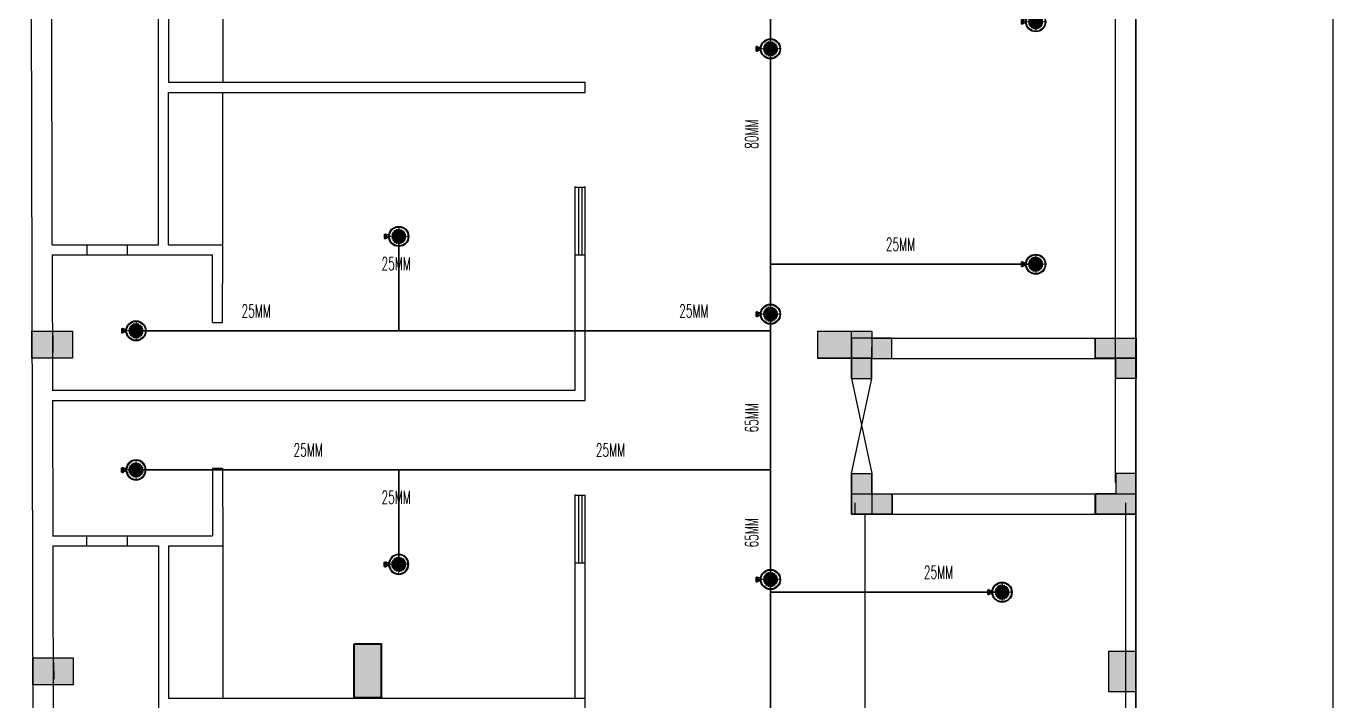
# Model space of a CAD drawing. Header units: inches. Extents: x 1162 to 4924, y 863 to 3182.
# Drawn here: x 3627 to 4206, y 1722 to 2021 of the extents above; entities that cross this region are included whole.
import ezdxf

# ---------------------------------------------------------------- set-up
doc = ezdxf.new("R2010")
doc.units = ezdxf.units.IN
doc.header["$MEASUREMENT"] = 0
doc.linetypes.add('CENTER', pattern=[2, 1.25, -0.25, 0.25, -0.25])
for name, color, linetype in [('6', 7, 'Continuous'), ('DIM', 5, 'Continuous'), ('FATTN', 241, 'Continuous'), ('FITTING-FF-VISION', 1, 'Continuous'), ('SPR-3', 2, 'Continuous')]:
    doc.layers.add(name, color=color, linetype=linetype)
doc.layers.add('FIRE PIPE 100 MM', color=10, linetype='Continuous', lineweight=30)
doc.styles.add('TXT2', font='romans.shx', dxfattribs={"width": 0.75, "height": 200})

# ---------------------------------------------------------------- blocks, each defined once
blk = doc.blocks.new('GR')
at = {"lineweight": -2, "ltscale": 0.5}
h = blk.add_hatch(color=6, dxfattribs=at)
h.dxf.hatch_style = 1
h.paths.add_polyline_path([(-1050867.19, -333559.29), (-1050849.19, -333559.29), (-1050849.19, -333571.29), (-1050867.19, -333571.29)])
h = blk.add_hatch(color=6, dxfattribs=at)
h.dxf.hatch_style = 1
h.paths.add_polyline_path([(-1050494.78, -333571.29), (-1050494.78, -333559.29), (-1050518.78, -333559.29), (-1050518.78, -333571.29)])
h = blk.add_hatch(color=256, dxfattribs=at)
h.dxf.hatch_style = 1
h.paths.add_polyline_path([(-1050494.78, -333562.29), (-1050503.78, -333562.29), (-1050503.78, -333580.29), (-1050494.78, -333580.29)])
h = blk.add_hatch(color=256, dxfattribs=at)
h.dxf.hatch_style = 1
h.paths.add_polyline_path([(-1050395.77, -333562.29), (-1050395.77, -333571.29), (-1050377.77, -333571.29), (-1050377.77, -333562.29)])
h = blk.add_hatch(color=256, dxfattribs=at)
h.dxf.hatch_style = 1
h.paths.add_polyline_path([(-1050386.77, -333580.29), (-1050377.77, -333580.29), (-1050377.77, -333562.29), (-1050386.77, -333562.29)])
h = blk.add_hatch(color=256, dxfattribs=at)
h.dxf.hatch_style = 1
h.paths.add_polyline_path([(-1050494.77, -333622.29), (-1050503.77, -333622.29), (-1050503.77, -333640.29), (-1050494.77, -333640.29)])
h = blk.add_hatch(color=256, dxfattribs=at)
h.dxf.hatch_style = 1
h.paths.add_polyline_path([(-1050377.77, -333622.29), (-1050386.77, -333622.29), (-1050386.77, -333640.29), (-1050377.77, -333640.29)])
h = blk.add_hatch(color=256, dxfattribs=at)
h.dxf.hatch_style = 1
h.paths.add_polyline_path([(-1050485.77, -333640.29), (-1050485.77, -333631.29), (-1050503.77, -333631.29), (-1050503.77, -333640.29)])
h = blk.add_hatch(color=256, dxfattribs=at)
h.dxf.hatch_style = 1
h.paths.add_polyline_path([(-1050377.77, -333640.29), (-1050377.77, -333631.29), (-1050395.77, -333631.29), (-1050395.77, -333640.29)])
h = blk.add_hatch(color=6, dxfattribs=at)
h.dxf.hatch_style = 1
h.paths.add_polyline_path([(-1050724.2, -333721.67), (-1050712.2, -333721.67), (-1050712.2, -333697.67), (-1050724.2, -333697.67)])
h = blk.add_hatch(color=6, dxfattribs=at)
h.dxf.hatch_style = 1
h.paths.add_polyline_path([(-1050377.78, -333701.05), (-1050377.78, -333719.05), (-1050389.78, -333719.05), (-1050389.78, -333701.05)])
h = blk.add_hatch(color=6, dxfattribs=at)
h.dxf.hatch_style = 1
h.paths.add_polyline_path([(-1050866.88, -333704.03), (-1050848.88, -333704.03), (-1050848.88, -333716.03), (-1050866.88, -333716.03)])
for p, q in [((-1050857.9, -333561.19, -0.03), (-1050857.89, -333568.69, -0.03)), ((-1050494.77, -333580.29, -0.01), (-1050494.77, -333566.29, -0.01)), ((-1050503.77, -333580.29, -0.01), (-1050494.77, -333580.29, -0.01)), ((-1050503.77, -333630.79, -0.01), (-1050503.77, -333622.29, -0.01)), ((-1050503.77, -333622.29, -0.01), (-1050494.77, -333622.29, -0.01)), ((-1050494.77, -333631.29, -0.01), (-1050494.77, -333622.29, -0.01)), ((-1050502.28, -333640.29, -0.01), (-1050502.28, -333635.29, -0.01)), ((-1050497.78, -333640.29, -0.01), (-1050497.78, -333640.29, -0.01)), ((-1050857.59, -333705.94, -0.03), (-1050857.57, -333713.44, -0.03))]:
    blk.add_line(p, q, dxfattribs=at)
at = {"color": 6, "lineweight": -2, "ltscale": 0.5, "elevation": -0.01}
for points in [[(-1050867.19, -333559.29), (-1050849.19, -333559.29), (-1050849.19, -333571.29), (-1050867.19, -333571.29)], [(-1050494.78, -333559.29), (-1050494.78, -333571.29), (-1050518.78, -333571.29), (-1050518.78, -333559.29)], [(-1050712.2, -333721.67), (-1050724.2, -333721.67), (-1050724.2, -333697.67), (-1050712.2, -333697.67)], [(-1050377.78, -333701.05), (-1050377.78, -333719.05), (-1050389.78, -333719.05), (-1050389.78, -333701.05)], [(-1050866.88, -333704.03), (-1050848.88, -333704.03), (-1050848.88, -333716.03), (-1050866.88, -333716.03)]]:
    blk.add_lwpolyline(points, close=True, dxfattribs=at)
at = {"lineweight": -2, "ltscale": 0.5, "elevation": -0.01}
for points in [[(-1050377.77, -333562.29), (-1050377.77, -333571.29), (-1050395.77, -333571.29), (-1050395.77, -333562.29), (-1050377.77, -333562.29)], [(-1050494.77, -333640.29), (-1050503.77, -333640.29), (-1050503.77, -333622.29), (-1050494.77, -333622.29), (-1050494.77, -333640.29)], [(-1050503.77, -333640.29), (-1050503.77, -333631.29), (-1050485.77, -333631.29), (-1050485.77, -333640.29), (-1050503.77, -333640.29)], [(-1050395.77, -333640.29), (-1050395.77, -333631.29), (-1050377.77, -333631.29), (-1050377.77, -333640.29), (-1050395.77, -333640.29)]]:
    blk.add_lwpolyline(points, close=True, dxfattribs=at)
blk = doc.blocks.new('WEWEQEWEE')
at = {"layer": 'FATTN', "color": 1}
for p, q in [((-232117, 57486, 0), (-232120, 57480, 0)), ((-232120, 57475, 0), (-232120, 57480, 0)), ((-232120, 57480, 0), (-232110, 57480, 0)), ((-232120, 57475, 0), (-232120, 57470, 0)), ((-232117, 57464, 0), (-232120, 57470, 0)), ((-232110, 57470, 0), (-232120, 57470, 0)), ((-232076, 57486, 0), (-232117, 57486, 0)), ((-232117, 57464, 0), (-232076, 57464, 0)), ((-232110, 57486, 0), (-232110, 57464, 0)), ((-232110, 57483, 0), (-232105, 57483, 0)), ((-232110, 57467, 0), (-232105, 57467, 0)), ((-232105, 57486, 0), (-232105, 57464, 0)), ((-232088, 57486, 0), (-232088, 57464, 0)), ((-232083, 57483, 0), (-232088, 57483, 0)), ((-232083, 57467, 0), (-232088, 57467, 0)), ((-232083, 57486, 0), (-232083, 57464, 0)), ((-232074, 57480, 0), (-232083, 57480, 0)), ((-232083, 57470, 0), (-232074, 57470, 0)), ((-232076, 57486, 0), (-232074, 57480, 0)), ((-232076, 57464, 0), (-232074, 57470, 0)), ((-232074, 57475, 0), (-232074, 57480, 0)), ((-232074, 57475, 0), (-232074, 57470, 0))]:
    blk.add_line(p, q, dxfattribs=at)
at = {"layer": 'FATTN', "color": 8, "linetype": 'CENTER'}
for p, q in [((-232111, 57480, 0), (-232111, 57480, 0)), ((-232111, 57470, 0), (-232111, 57480, 0)), ((-232111, 57470, 0), (-232111, 57470, 0)), ((-232110, 57478, 0), (-232110, 57472, 0)), ((-232105, 57477, 0), (-232088, 57477, 0)), ((-232105, 57477, 0), (-232088, 57477, 0)), ((-232105, 57473, 0), (-232088, 57473, 0)), ((-232105, 57473, 0), (-232088, 57473, 0)), ((-232093, 57473, 0), (-232093, 57477, 0)), ((-232093, 57475, 0), (-232092, 57477, 0)), ((-232092, 57473, 0), (-232091, 57477, 0)), ((-232091, 57473, 0), (-232090, 57477, 0)), ((-232090, 57473, 0), (-232089, 57477, 0)), ((-232089, 57473, 0), (-232088, 57475, 0)), ((-232080, 57479, 0), (-232083, 57479, 0)), ((-232083, 57478, 0), (-232083, 57477, 0)), ((-232083, 57477, 0), (-232083, 57473, 0)), ((-232080, 57477, 0), (-232083, 57477, 0)), ((-232080, 57473, 0), (-232083, 57473, 0)), ((-232083, 57473, 0), (-232083, 57472, 0)), ((-232083, 57471, 0), (-232080, 57471, 0)), ((-232080, 57472, 0), (-232080, 57478, 0)), ((-232080, 57473, 0), (-232079, 57477, 0)), ((-232080, 57477, 0), (-232076, 57477, 0)), ((-232080, 57477, 0), (-232075, 57477, 0)), ((-232080, 57473, 0), (-232075, 57473, 0)), ((-232080, 57473, 0), (-232076, 57473, 0)), ((-232079, 57473, 0), (-232078, 57477, 0)), ((-232077, 57473, 0), (-232077, 57477, 0)), ((-232076, 57477, 0), (-232076, 57473, 0)), ((-232075, 57477, 0), (-232076, 57477, 0)), ((-232076, 57473, 0), (-232076, 57475, 0)), ((-232076, 57473, 0), (-232075, 57473, 0)), ((-232075, 57473, 0), (-232075, 57477, 0))]:
    blk.add_line(p, q, dxfattribs=at)
for centre, radius, start, end in [((-232106, 57475, 0), 7.42, 141.555, 218.4448), ((-232110, 57478, 0), 0.192, 179.9999, 269.9999), ((-232110, 57472, 0), 0.192, 89.9999, 179.9999), ((-232105, 57477, 0), 0.942, 359.9999, 89.9999), ((-232105, 57473, 0), 0.942, 269.9999, 359.9999), ((-232088, 57477, 0), 0.942, 89.9999, 179.9999), ((-232088, 57473, 0), 0.942, 179.9999, 269.9999), ((-232082, 57478, 0), 1.37, 138.7698, 221.2301), ((-232075, 57475, 0), 7.71, 162.9384, 197.0615), ((-232082, 57472, 0), 1.37, 138.7698, 221.2301), ((-232081, 57478, 0), 1.37, 318.7698, 41.2301), ((-232087, 57475, 0), 7.71, 342.9384, 17.0615), ((-232081, 57472, 0), 1.37, 318.7698, 41.2301)]:
    blk.add_arc(centre, radius, start, end, dxfattribs=at)
blk = doc.blocks.new('rerrtrrttrrrte')
at = {"layer": 'FITTING-FF-VISION', "ltscale": 5}
h = blk.add_hatch(color=2, dxfattribs=at)
edge = h.paths.add_edge_path()
edge.add_line((-57394, 147360), (-57375, 147365))
edge.add_ellipse((-57444, 147348), major_axis=(-50.2, 50.2), ratio=1, start_angle=238.3066, end_angle=247.6934)
edge.add_line((-57379, 147376), (-57397, 147368))
edge.add_ellipse((-57444, 147348), major_axis=(-36.3, 36.3), ratio=1, start_angle=247.6934, end_angle=256.3066)
edge.add_line((-57400, 147375), (-57383, 147385))
edge.add_ellipse((-57444, 147348), major_axis=(-50.2, 50.2), ratio=1, start_angle=256.3066, end_angle=265.6934)
edge.add_line((-57390, 147395), (-57405, 147382))
edge.add_ellipse((-57444, 147348), major_axis=(-36.3, 36.3), ratio=1, start_angle=265.6934, end_angle=274.3066)
edge.add_line((-57411, 147387), (-57398, 147402))
edge.add_ellipse((-57444, 147348), major_axis=(50.2, 50.2), ratio=1, start_angle=4.3066, end_angle=13.6934)
edge.add_line((-57407, 147409), (-57417, 147392))
edge.add_ellipse((-57444, 147348), major_axis=(36.3, 36.3), ratio=1, start_angle=13.6934, end_angle=22.3066)
edge.add_line((-57424, 147396), (-57417, 147414))
edge.add_ellipse((-57444, 147348), major_axis=(-50.2, 50.2), ratio=1, start_angle=-67.6934, end_angle=-58.3066)
edge.add_line((-57428, 147417), (-57432, 147398))
edge.add_ellipse((-57444, 147348), major_axis=(36.3, 36.3), ratio=1, start_angle=31.6934, end_angle=40.3066)
edge.add_line((-57440, 147400), (-57438, 147419))
edge.add_ellipse((-57444, 147348), major_axis=(50.2, 50.2), ratio=1, start_angle=40.3066, end_angle=49.6934)
edge.add_line((-57450, 147419), (-57448, 147400))
edge.add_ellipse((-57444, 147348), major_axis=(-36.3, 36.3), ratio=1, start_angle=-40.3066, end_angle=-31.6934)
edge.add_line((-57456, 147398), (-57460, 147417))
edge.add_ellipse((-57444, 147348), major_axis=(50.2, 50.2), ratio=1, start_angle=58.3066, end_angle=67.6934)
edge.add_line((-57472, 147414), (-57464, 147396))
edge.add_ellipse((-57444, 147348), major_axis=(-36.3, 36.3), ratio=1, start_angle=-22.3066, end_angle=-13.6934)
edge.add_line((-57471, 147392), (-57481, 147409))
edge.add_ellipse((-57444, 147348), major_axis=(-50.2, 50.2), ratio=1, start_angle=-13.6934, end_angle=-4.3066)
edge.add_line((-57490, 147402), (-57478, 147387))
edge.add_ellipse((-57444, 147348), major_axis=(-36.3, 36.3), ratio=1, start_angle=-4.3066, end_angle=4.3066)
edge.add_line((-57483, 147382), (-57498, 147395))
edge.add_ellipse((-57444, 147348), major_axis=(-50.2, 50.2), ratio=1, start_angle=4.3066, end_angle=13.6934)
edge.add_line((-57505, 147385), (-57488, 147375))
edge.add_ellipse((-57444, 147348), major_axis=(-36.3, 36.3), ratio=1, start_angle=13.6934, end_angle=22.3066)
edge.add_line((-57491, 147368), (-57510, 147376))
edge.add_ellipse((-57444, 147348), major_axis=(-50.2, 50.2), ratio=1, start_angle=22.3066, end_angle=31.6934)
edge.add_line((-57513, 147365), (-57494, 147360))
edge.add_ellipse((-57444, 147348), major_axis=(36.3, 36.3), ratio=1, start_angle=121.6934, end_angle=130.3066)
edge.add_line((-57495, 147353), (-57515, 147354))
edge.add_ellipse((-57444, 147348), major_axis=(50.2, 50.2), ratio=1, start_angle=130.3066, end_angle=135)
edge.add_ellipse((-57444, 147348), major_axis=(50.2, 50.2), ratio=1, start_angle=135, end_angle=139.6934)
edge.add_line((-57515, 147343), (-57495, 147344))
edge.add_ellipse((-57444, 147348), major_axis=(-36.3, 36.3), ratio=1, start_angle=49.6934, end_angle=58.3066)
edge.add_line((-57494, 147337), (-57513, 147332))
edge.add_ellipse((-57444, 147348), major_axis=(50.2, 50.2), ratio=1, start_angle=148.3066, end_angle=157.6934)
edge.add_line((-57510, 147321), (-57491, 147329))
edge.add_ellipse((-57444, 147348), major_axis=(36.3, 36.3), ratio=1, start_angle=157.6934, end_angle=166.3066)
edge.add_line((-57488, 147322), (-57505, 147311))
edge.add_ellipse((-57444, 147348), major_axis=(50.2, 50.2), ratio=1, start_angle=166.3066, end_angle=175.6934)
edge.add_line((-57498, 147302), (-57483, 147315))
edge.add_ellipse((-57444, 147348), major_axis=(36.3, 36.3), ratio=1, start_angle=175.6934, end_angle=184.3066)
edge.add_line((-57478, 147309), (-57490, 147294))
edge.add_ellipse((-57444, 147348), major_axis=(50.2, 50.2), ratio=1, start_angle=184.3066, end_angle=193.6934)
edge.add_line((-57481, 147288), (-57471, 147305))
edge.add_ellipse((-57444, 147348), major_axis=(36.3, 36.3), ratio=1, start_angle=193.6934, end_angle=202.3066)
edge.add_line((-57464, 147301), (-57472, 147283))
edge.add_ellipse((-57444, 147348), major_axis=(-50.2, 50.2), ratio=1, start_angle=112.3066, end_angle=121.6934)
edge.add_line((-57460, 147279), (-57456, 147298))
edge.add_ellipse((-57444, 147348), major_axis=(36.3, 36.3), ratio=1, start_angle=211.6934, end_angle=220.3066)
edge.add_line((-57448, 147297), (-57450, 147278))
edge.add_ellipse((-57444, 147348), major_axis=(-50.2, 50.2), ratio=1, start_angle=130.3066, end_angle=139.6934)
edge.add_line((-57438, 147278), (-57440, 147297))
edge.add_ellipse((-57444, 147348), major_axis=(-36.3, 36.3), ratio=1, start_angle=139.6934, end_angle=148.3066)
edge.add_line((-57432, 147298), (-57428, 147279))
edge.add_ellipse((-57444, 147348), major_axis=(50.2, 50.2), ratio=1, start_angle=238.3066, end_angle=247.6934)
edge.add_line((-57417, 147283), (-57424, 147301))
edge.add_ellipse((-57444, 147348), major_axis=(36.3, 36.3), ratio=1, start_angle=247.6934, end_angle=256.3066)
edge.add_line((-57417, 147305), (-57407, 147288))
edge.add_ellipse((-57444, 147348), major_axis=(-50.2, 50.2), ratio=1, start_angle=166.3066, end_angle=175.6934)
edge.add_line((-57398, 147294), (-57411, 147309))
edge.add_ellipse((-57444, 147348), major_axis=(36.3, 36.3), ratio=1, start_angle=265.6934, end_angle=274.3066)
edge.add_line((-57405, 147315), (-57390, 147302))
edge.add_ellipse((-57444, 147348), major_axis=(50.2, 50.2), ratio=1, start_angle=274.3066, end_angle=283.6934)
edge.add_line((-57383, 147311), (-57400, 147322))
edge.add_ellipse((-57444, 147348), major_axis=(36.3, 36.3), ratio=1, start_angle=283.6934, end_angle=292.3066)
edge.add_line((-57397, 147329), (-57379, 147321))
edge.add_ellipse((-57444, 147348), major_axis=(50.2, 50.2), ratio=1, start_angle=292.3066, end_angle=301.6934)
edge.add_line((-57375, 147332), (-57394, 147337))
edge.add_ellipse((-57444, 147348), major_axis=(-36.3, 36.3), ratio=1, start_angle=211.6934, end_angle=220.3066)
edge.add_line((-57393, 147344), (-57373, 147343))
edge.add_ellipse((-57444, 147348), major_axis=(50.2, 50.2), ratio=1, start_angle=310.3066, end_angle=315.0016)
edge.add_ellipse((-57444, 147348), major_axis=(-50.2, 50.2), ratio=1, start_angle=225.0016, end_angle=229.6934)
edge.add_line((-57373, 147354), (-57393, 147353))
edge.add_ellipse((-57444, 147348), major_axis=(-36.3, 36.3), ratio=1, start_angle=229.6934, end_angle=238.3066)
at = {"layer": 'FITTING-FF-VISION', "color": 2}
for p, q in [((-57494, 147360), (-57513, 147365)), ((-57491, 147368), (-57510, 147376)), ((-57488, 147375), (-57505, 147385)), ((-57483, 147382), (-57498, 147395)), ((-57478, 147387), (-57490, 147402)), ((-57471, 147392), (-57481, 147409)), ((-57464, 147396), (-57472, 147414)), ((-57456, 147398), (-57460, 147417)), ((-57448, 147400), (-57450, 147419)), ((-57440, 147400), (-57438, 147419)), ((-57432, 147398), (-57428, 147417)), ((-57424, 147396), (-57417, 147414)), ((-57417, 147392), (-57407, 147409)), ((-57411, 147387), (-57398, 147402)), ((-57405, 147382), (-57390, 147395)), ((-57400, 147375), (-57383, 147385)), ((-57397, 147368), (-57379, 147376)), ((-57394, 147360), (-57375, 147365)), ((-57495, 147353), (-57515, 147354)), ((-57495, 147344), (-57515, 147343)), ((-57494, 147337), (-57513, 147332)), ((-57491, 147329), (-57510, 147321)), ((-57488, 147322), (-57505, 147311)), ((-57483, 147315), (-57498, 147302)), ((-57478, 147309), (-57490, 147294)), ((-57471, 147305), (-57481, 147288)), ((-57464, 147301), (-57472, 147283)), ((-57456, 147298), (-57460, 147279)), ((-57448, 147297), (-57450, 147278)), ((-57440, 147297), (-57438, 147278)), ((-57432, 147298), (-57428, 147279)), ((-57424, 147301), (-57417, 147283)), ((-57417, 147305), (-57407, 147288)), ((-57411, 147309), (-57398, 147294)), ((-57405, 147315), (-57390, 147302)), ((-57400, 147322), (-57383, 147311)), ((-57397, 147329), (-57379, 147321)), ((-57394, 147337), (-57375, 147332)), ((-57393, 147353), (-57373, 147354)), ((-57393, 147344), (-57373, 147343))]:
    blk.add_line(p, q, dxfattribs=at)
for radius, start, end in [(71, 157.3066, 166.6934), (71, 139.3066, 148.6934), (51.3, 148.6934, 157.3066), (51.3, 148.6934, 157.3066), (71, 121.3066, 130.6934), (51.3, 130.6934, 139.3066), (51.3, 130.6934, 139.3066), (71, 103.3066, 112.6934), (51.3, 112.6934, 121.3066), (51.3, 112.6934, 121.3066), (51.3, 94.6934, 103.3066), (51.3, 94.6934, 103.3066), (71, 85.3066, 94.6934), (51.3, 76.6934, 85.3066), (51.3, 76.6934, 85.3066), (71, 67.3066, 76.6934), (51.3, 58.6934, 67.3066), (51.3, 58.6934, 67.3066), (51.3, 40.6934, 49.3066), (51.3, 40.6934, 49.3066), (71, 49.3066, 58.6934), (51.3, 22.6934, 31.3066), (51.3, 22.6934, 31.3066), (71, 31.3066, 40.6934), (71, 13.3066, 22.6934), (71, 175.3066, 180), (71, 180, 184.6934), (71, 193.3066, 202.6934), (71, 211.3066, 220.6934), (51.3, 166.6934, 175.3066), (51.3, 166.6934, 175.3066), (51.3, 184.6934, 193.3066), (51.3, 184.6934, 193.3066), (51.3, 202.6934, 211.3066), (51.3, 202.6934, 211.3066), (71, 229.3066, 238.6934), (51.3, 220.6934, 229.3066), (51.3, 220.6934, 229.3066), (71, 247.3066, 256.6934), (51.3, 238.6934, 247.3066), (51.3, 238.6934, 247.3066), (51.3, 256.6934, 265.3066), (51.3, 256.6934, 265.3066), (71, 265.3066, 274.6934), (51.3, 274.6934, 283.3066), (51.3, 274.6934, 283.3066), (71, 283.3066, 292.6934), (51.3, 292.6934, 301.3066), (51.3, 292.6934, 301.3066), (51.3, 310.6934, 319.3066), (51.3, 310.6934, 319.3066), (71, 301.3066, 310.6934), (51.3, 328.6934, 337.3066), (51.3, 328.6934, 337.3066), (51.3, 4.6934, 13.3066), (51.3, 4.6934, 13.3066), (51.3, 346.6934, 355.3066), (51.3, 346.6934, 355.3066), (71, 319.3066, 328.6934), (71, 337.3066, 346.6934), (71, 0, 4.6934), (71, 355.3066, 0)]:
    blk.add_arc((-57444, 147348), radius, start, end, dxfattribs=at)
at = {"layer": 'SPR-3', "color": 1}
for p, q in [((-57544, 147363), (-57568, 147363)), ((-57544, 147333), (-57568, 147333))]:
    blk.add_line(p, q, dxfattribs=at)
at = {"layer": 'SPR-3', "color": 8, "linetype": 'CENTER'}
for p, q in [((-57444, 147450), (-57444, 147247)), ((-57343, 147348), (-57590, 147348))]:
    blk.add_line(p, q, dxfattribs=at)
at = {"layer": 'SPR-3', "color": 1}
for radius in [101, 94.3]:
    blk.add_circle((-57444, 147348), radius, dxfattribs=at)
blk.add_arc((-57455, 147348), 90.5, 170.4585, 189.536, dxfattribs=at)
at = {"layer": 'DIM', "color": 3, "rotation": 270}
blk.add_blockref('WEWEQEWEE', (-115054, -84748, 0), dxfattribs=at)

msp = doc.modelspace()

# ---------------------------------------------------------------- hatches: boundary and pattern name
at = {"lineweight": -2, "ltscale": 0.5}
h = msp.add_hatch(color=6, dxfattribs=at)
h.dxf.hatch_style = 1
h.paths.add_polyline_path([(4001.54, 1873.56), (4001.54, 1885.56), (3977.54, 1885.56), (3977.54, 1873.56)])
h = msp.add_hatch(color=4, dxfattribs=at)
h.dxf.hatch_style = 1
h.paths.add_polyline_path([(3992.41, 1882.56), (3992.41, 1864.56), (4001.41, 1864.56), (4001.41, 1873.56), (4010.41, 1873.56), (4010.41, 1882.56)])
h = msp.add_hatch(color=4, dxfattribs=at)
h.dxf.hatch_style = 1
h.paths.add_polyline_path([(4118.54, 1873.56), (4118.54, 1882.56), (4100.54, 1882.56), (4100.54, 1873.56)])
h = msp.add_hatch(color=4, dxfattribs=at)
h.dxf.hatch_style = 1
h.paths.add_polyline_path([(4100.67, 1882.56), (4100.67, 1873.56), (4109.67, 1873.56), (4109.67, 1864.56), (4118.67, 1864.56), (4118.67, 1882.56)])
h = msp.add_hatch(color=4, dxfattribs=at)
h.dxf.hatch_style = 1
h.paths.add_polyline_path([(4010.41, 1804.56), (4010.41, 1813.56), (4001.41, 1813.56), (4001.41, 1822.56), (3992.41, 1822.56), (3992.41, 1804.56)])
h = msp.add_hatch(color=4, dxfattribs=at)
h.dxf.hatch_style = 1
h.paths.add_polyline_path([(4118.67, 1804.56), (4118.67, 1822.56), (4109.67, 1822.56), (4109.67, 1813.56), (4100.67, 1813.56), (4100.67, 1804.56)])
h = msp.add_hatch(color=4, dxfattribs=at)
h.dxf.hatch_style = 1
h.paths.add_polyline_path([(4010.54, 1804.56), (4010.54, 1813.56), (3992.54, 1813.56), (3992.54, 1804.56)])
h = msp.add_hatch(color=4, dxfattribs=at)
h.dxf.hatch_style = 1
h.paths.add_polyline_path([(4118.54, 1804.56), (4118.54, 1813.56), (4100.54, 1813.56), (4100.54, 1804.56)])
h = msp.add_hatch(color=6, dxfattribs=at)
h.dxf.hatch_style = 1
h.paths.add_polyline_path([(3771.85, 1722.93), (3783.85, 1722.93), (3783.85, 1746.93), (3771.85, 1746.93)])

# ---------------------------------------------------------------- linework, layer by layer
for p, q in [((3626.54, 3131.06, 0), (3629.73, 1589.06, 0)), ((4118.54, 935.06, 0), (4118.54, 3114.06, 0)), ((4118.54, 2396.06, 0), (4118.54, 935.06, 0)), ((3638.09, 1923.93, 0), (3637.8, 2063.43, 0)), ((3685.22, 1923.93, 0), (3685.22, 2063.48, 0)), ((3689.72, 2063.43, 0), (3689.72, 1995.93, 0)), ((3713.72, 2063.43, 0), (3713.72, 1995.93, 0)), ((4109.54, 1818.56, 0), (4109.54, 2029.56, 0)), ((3689.72, 1995.93, 0), (3874.39, 1995.93, 0)), ((3874.39, 1991.43, 0), (3874.39, 1995.93, 0)), ((3689.72, 1991.43, 0), (3874.39, 1991.43, 0)), ((3689.72, 1923.93, 0), (3689.72, 1991.43, 0)), ((3713.72, 1923.93, 0), (3713.72, 1991.43, 0)), ((3869.88, 1949.43, 0), (3874.39, 1949.43, 0)), ((3869.88, 1949.43, 0), (3874.39, 1949.43, 0)), ((3869.88, 1949.43, 0), (3874.38, 1949.43, 0)), ((3869.89, 1859.43, 0), (3869.89, 1949.68, 0)), ((3871.38, 1949.43, 0), (3871.38, 1919.43, 0)), ((3872.88, 1949.43, 0), (3872.88, 1919.43, 0)), ((3874.39, 1854.93, 0), (3874.39, 1949.76, 0)), ((3638.09, 1923.93, 0), (3685.22, 1923.93, 0)), ((3653.53, 1919.43, 0), (3653.53, 1923.93, 0)), ((3671.53, 1919.43, 0), (3671.53, 1923.93, 0)), ((3689.72, 1923.93, 0), (3713.72, 1923.93, 0)), ((3713.65, 1889.43, 0), (3713.72, 1923.93, 0)), ((3638.09, 1919.43, 0), (3638.16, 1859.43, 0)), ((3638.09, 1919.43, 0), (3709.21, 1919.43, 0)), ((3709.15, 1889.43, 0), (3709.21, 1919.43, 0)), ((3869.88, 1919.43, 0), (3874.39, 1919.43, 0)), ((3709.15, 1889.43, 0), (3713.65, 1889.43, 0)), ((3992.54, 1864.56, 0), (3992.54, 1885.56, 0)), ((4001.54, 1882.56, 0), (4114.04, 1882.56, 0)), ((4001.54, 1882.56, 0), (4114.04, 1882.56, 0)), ((4001.54, 1864.56, 0), (4001.54, 1878.56, 0)), ((4001.54, 1864.56, 0), (4001.54, 1878.56, 0)), ((4001.54, 1873.56, 0), (4109.54, 1873.56, 0)), ((3992.54, 1864.56, 0), (4001.54, 1864.56, 0)), ((3992.54, 1864.56, 0), (4001.54, 1864.56, 0)), ((3638.11, 1859.43, 0), (3713.59, 1859.43, 0)), ((3638.2, 1854.93, 0), (3638.33, 1794.93, 0)), ((3638.2, 1854.93, 0), (3713.59, 1854.93, 0)), ((3713.59, 1859.43, 0), (3869.89, 1859.43, 0)), ((3713.59, 1854.93, 0), (3874.39, 1854.93, 0)), ((3709.15, 1824.93, 0), (3713.59, 1824.93, 0)), ((3709.15, 1824.93, 0), (3709.21, 1794.93, 0)), ((3713.65, 1824.93, 0), (3713.72, 1790.43, 0)), ((3992.54, 1804.56, 0), (3992.54, 1822.56, 0)), ((3992.54, 1822.56, 0), (4001.54, 1822.56, 0)), ((4001.54, 1813.56, 0), (4001.54, 1822.56, 0)), ((4001.54, 1813.56, 0), (4109.54, 1813.56, 0)), ((3869.89, 1722.93, 0), (3869.89, 1813.18, 0)), ((3869.89, 1812.93, 0), (3874.39, 1812.93, 0)), ((3869.89, 1812.93, 0), (3874.39, 1812.93, 0)), ((3869.89, 1812.93, 0), (3874.39, 1812.93, 0)), ((3871.39, 1812.93, 0), (3871.39, 1782.93, 0)), ((3872.89, 1812.93, 0), (3872.89, 1782.93, 0)), ((3874.39, 1718.43, 0), (3874.39, 1812.93, 0)), ((4114.04, 1115.42, 0), (4114.04, 1809.56, 0)), ((3992.54, 1804.56, 0), (4114.04, 1804.56, 0)), ((3998.54, 1133.54, 0), (3998.54, 1804.56, 0)), ((4114.04, 1119.93, 0), (4114.04, 1799.06, 0)), ((3638.24, 1794.93, 0), (3709.21, 1794.93, 0)), ((3638.35, 1790.43, 0), (3638.58, 1662.93, 0)), ((3638.35, 1790.43, 0), (3685.22, 1790.43, 0)), ((3653.47, 1790.43, 0), (3653.47, 1794.93, 0)), ((3671.47, 1790.43, 0), (3671.47, 1794.93, 0)), ((3685.22, 1790.43, 0), (3685.22, 1662.93, 0)), ((3689.72, 1790.43, 0), (3713.72, 1790.43, 0)), ((3689.72, 1790.43, 0), (3689.72, 1722.93, 0)), ((3713.72, 1790.43, 0), (3713.72, 1722.93, 0)), ((3874.39, 1787.81, 0), (3874.39, 1787.81, 0)), ((3869.89, 1782.93, 0), (3874.39, 1782.93, 0)), ((3689.72, 1722.93, 0), (3874.39, 1722.93, 0))]:
    msp.add_line(p, q, dxfattribs=at)
at = {"color": 6, "lineweight": -2, "ltscale": 0.5}
msp.add_line((3638.11, 1889.43, 0), (3638.12, 1889.43, 0), dxfattribs=at)
at = {"color": 6, "lineweight": -2, "ltscale": 0.5, "elevation": 0}
for points in [[(4001.54, 1885.56), (4001.54, 1873.56), (3977.54, 1873.56), (3977.54, 1885.56)], [(3783.85, 1722.93), (3771.85, 1722.93), (3771.85, 1746.93), (3783.85, 1746.93)]]:
    msp.add_lwpolyline(points, close=True, dxfattribs=at)
at = {"color": 4, "lineweight": -2, "ltscale": 0.5, "elevation": 0}
for points in [[(4010.41, 1882.56), (3992.41, 1882.56), (3992.41, 1864.56), (4001.41, 1864.56), (4001.41, 1873.56), (4010.41, 1873.56)], [(4100.54, 1873.56), (4100.54, 1882.56), (4118.54, 1882.56), (4118.54, 1873.56), (4100.54, 1873.56)], [(4100.67, 1882.56), (4118.67, 1882.56), (4118.67, 1864.56), (4109.67, 1864.56), (4109.67, 1873.56), (4100.67, 1873.56)], [(4010.41, 1804.56), (3992.41, 1804.56), (3992.41, 1822.56), (4001.41, 1822.56), (4001.41, 1813.56), (4010.41, 1813.56)], [(4100.67, 1804.56), (4118.67, 1804.56), (4118.67, 1822.56), (4109.67, 1822.56), (4109.67, 1813.56), (4100.67, 1813.56)], [(3992.54, 1804.56), (3992.54, 1813.56), (4010.54, 1813.56), (4010.54, 1804.56), (3992.54, 1804.56)], [(4100.54, 1804.56), (4100.54, 1813.56), (4118.54, 1813.56), (4118.54, 1804.56), (4100.54, 1804.56)]]:
    msp.add_lwpolyline(points, close=True, dxfattribs=at)
at = {"color": 5, "lineweight": -2, "ltscale": 0.5, "elevation": 0}
for points in [[(3992.54, 1864.56), (4001.54, 1822.56)], [(3992.54, 1822.56), (4001.54, 1864.56)]]:
    msp.add_lwpolyline(points, dxfattribs=at)
at = {"layer": '6', "color": 6, "lineweight": -2, "ltscale": 0.5}
msp.add_line((4205.89, 3181.71), (4205.89, 863.46), dxfattribs=at)
at = {"layer": 'FIRE PIPE 100 MM', "ltscale": 0.5}
for p, q in [((3956.54, 2221.45, 0), (3956.54, 1191.03, 0)), ((3791.74, 1927.62, 0), (3791.74, 1885.78, 0)), ((4074.14, 1915.3, 0), (3956.54, 1915.3, 0)), ((3675.25, 1885.78, 0), (3956.54, 1885.78, 0)), ((3675.25, 1824.08, 0), (3956.54, 1824.08, 0)), ((3791.74, 1782.25, 0), (3791.74, 1824.08, 0)), ((4058.75, 1769.93, 0), (3956.54, 1769.93, 0))]:
    msp.add_line(p, q, dxfattribs=at)

# ---------------------------------------------------------------- block references
at = {"color": 5, "lineweight": -2}
msp.add_blockref('GR', (1054496.32, 335444.86, 0.01), dxfattribs=at)
at = {"layer": 'DIM', "color": 3, "xscale": 0.0442292488591647, "yscale": 0.0442292488591647, "zscale": 0.0442292488591647}
for p in [(6614.85, -4494.35, 0), (6497.25, -4506.35, 0), (6332.45, -4589.49, 0), (6614.85, -4601.81, 0), (6497.25, -4623.95, 0), (6215.96, -4631.32, 0), (6497.25, -4741.55, 0), (6599.94, -4747.18, 0)]:
    msp.add_blockref('rerrtrrttrrrte', p, dxfattribs=at)
at = {"layer": 'DIM', "color": 3, "xscale": -0.0442292488591647, "yscale": 0.0442292488591647, "zscale": 0.0442292488591647, "rotation": 180}
for p in [(6215.96, 8341.19, 0), (6332.45, 8299.36, 0)]:
    msp.add_blockref('rerrtrrttrrrte', p, dxfattribs=at)

# ---------------------------------------------------------------- texts
at = {"layer": 'FIRE PIPE 100 MM', "ltscale": 0.5, "extrusion": (-0.001905, 3.71015e-14, 0.999998), "style": 'TXT2', "width": 0.6}
for s, p in [('80MM', (3951.13, 1966.37, -7.52)), ('65MM', (3951.13, 1840.68, -7.52)), ('65MM', (3951.13, 1789.77, -7.52))]:
    msp.add_text(s, height=5.749, rotation=89.99952, dxfattribs=at).set_placement(p)
at = {"layer": 'FIRE PIPE 100 MM', "ltscale": 0.5, "extrusion": (3.71014e-14, 0.001905, 0.999998), "style": 'TXT2', "width": 0.6}
for p in [(4007.76, 1921.22, 3.67), (3784.15, 1912.62, 3.65), (3722.02, 1891.7, 3.61), (3916.01, 1891.7, 3.61), (3745.02, 1830.01, 3.49), (3879.13, 1830.01, 3.49), (3784.15, 1809.09, 3.45), (4024.53, 1775.85, 3.39)]:
    msp.add_text('25MM', height=5.749, rotation=359.99952, dxfattribs=at).set_placement(p)

doc.saveas('drawing.dxf')
